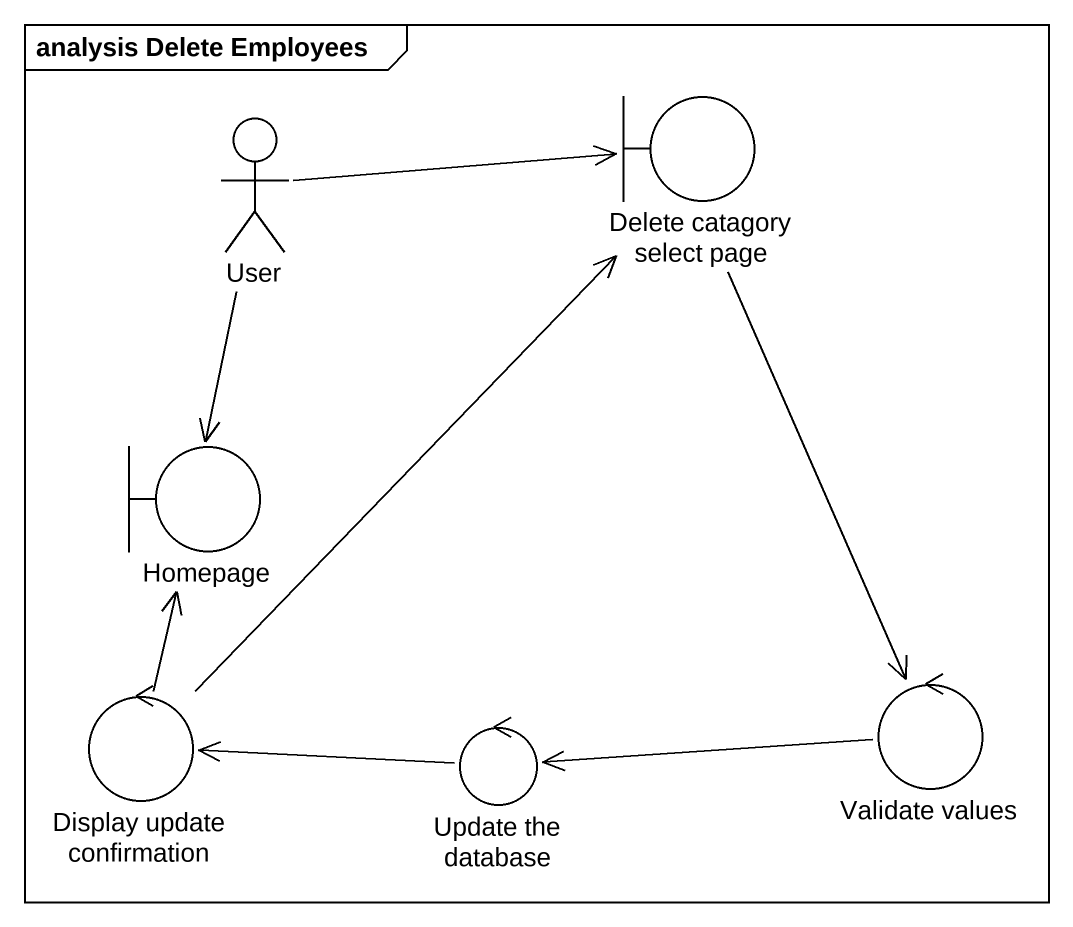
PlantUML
@startuml
mainframe analysis Delete Employees
actor User
boundary "Delete catagory select page" as Delete_catagory_select_page
boundary Homepage
control "Display update confirmation" as Display_update_confirmation
control "Update the database" as Update_the_database
control "Validate values" as Validate_values
User -right-> Delete_catagory_select_page
User --> Homepage
Delete_catagory_select_page --> Validate_values
Display_update_confirmation -up-> Delete_catagory_select_page
Display_update_confirmation -up-> Homepage
Update_the_database -left-> Display_update_confirmation
Validate_values -left-> Update_the_database
@enduml
